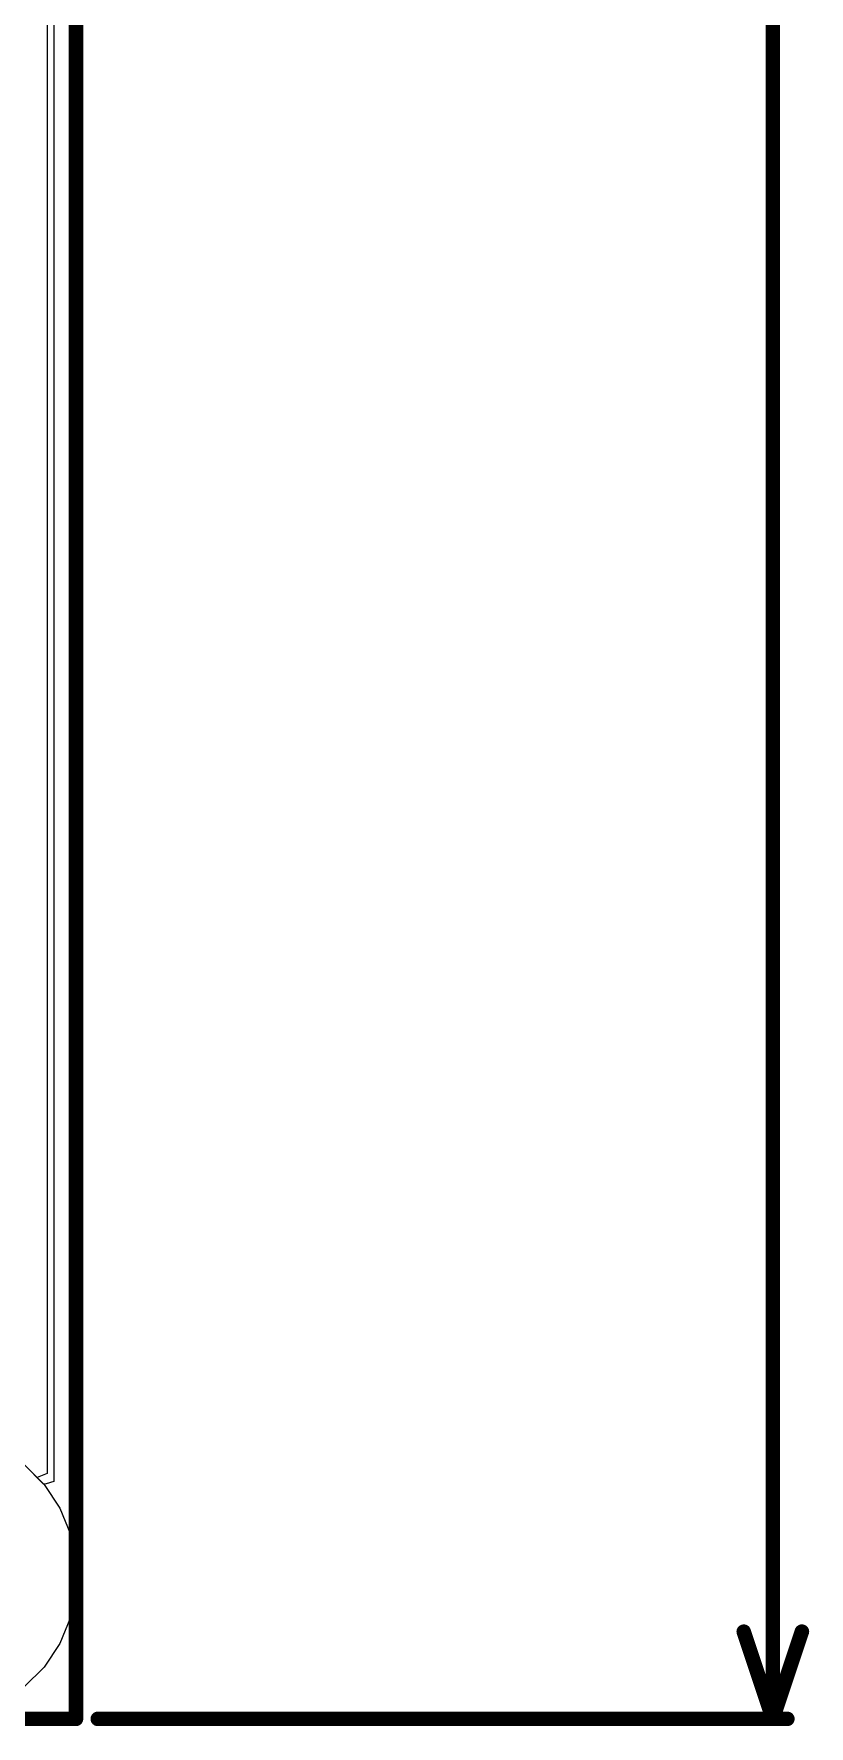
# Model space of a CAD drawing. Header units: inches. Extents: x 0 to 5359, y 0 to 5098.
# Drawn here: x 109.26 to 122.81, y -0.13 to 29.44 of the extents above; entities that cross this region are included whole.
import ezdxf

# ---------------------------------------------------------------- set-up
doc = ezdxf.new("R2010")
doc.units = ezdxf.units.IN
for name, color, linetype in [('Board Outline', 216, 'Continuous'), ('Bottom Layer', 5, 'Continuous'), ('Dimension', 6, 'Continuous'), ('Layer 1', 16, 'Continuous'), ('Layer 2', 76, 'Continuous'), ('Multi-Layer', 9, 'Continuous'), ('Top Layer', 1, 'Continuous')]:
    doc.layers.add(name, color=color, linetype=linetype)

msp = doc.modelspace()

# ---------------------------------------------------------------- linework, layer by layer
at = {"layer": 'Board Outline'}
for points in [[(110, 0, 0.254, 0.254, 0), (110, 120, 0.254, 0.254, 0)], [(0, 0, 0.254, 0.254, 0), (110, 0, 0.254, 0.254, 0)]]:
    msp.add_lwpolyline(points, format="xyseb", dxfattribs=at)
msp.add_lwpolyline([(109.936, 0, 0.127, 0.127, 1), (110.063, 0, 0.127, 0.127, 1)], format="xyseb", close=True, dxfattribs=at)
msp.add_lwpolyline([(109.936, 0, 0.127, 0.127, 1), (110.063, 0, 0.127, 0.127, 1)], format="xyseb", close=True, dxfattribs=at)
at = {"layer": 'Bottom Layer'}
for p, q in [((109.612, 115.855), (109.612, 4.145)), ((109.434, 4.102), (109.094, 4.442)), ((109.612, 4.145), (109.478, 4.105)), ((109.478, 4.105), (109.434, 4.102))]:
    msp.add_line(p, q, dxfattribs=at)
at = {"layer": 'Dimension'}
for points in [[(122.174, 0, 0.254, 0.254, 0), (122.174, 47.304, 0.254, 0.254, 0)], [(121.666, 1.524, 0.254, 0.254, 0), (122.174, 0, 0.254, 0.254, 0)], [(122.174, 0, 0.254, 0.254, 0), (122.682, 1.524, 0.254, 0.254, 0)], [(110.381, 0, 0.254, 0.254, 0), (122.428, 0, 0.254, 0.254, 0)]]:
    msp.add_lwpolyline(points, format="xyseb", dxfattribs=at)
for points in [[(121.603, 1.524, 0.127, 0.127, 1), (121.73, 1.524, 0.127, 0.127, 1)], [(122.618, 1.524, 0.127, 0.127, 1), (122.746, 1.524, 0.127, 0.127, 1)], [(110.317, 0, 0.127, 0.127, 1), (110.444, 0, 0.127, 0.127, 1)], [(122.111, 0, 0.127, 0.127, 1), (122.237, 0, 0.127, 0.127, 1)], [(122.111, 0, 0.127, 0.127, 1), (122.237, 0, 0.127, 0.127, 1)], [(122.111, 0, 0.127, 0.127, 1), (122.237, 0, 0.127, 0.127, 1)], [(122.365, 0, 0.127, 0.127, 1), (122.492, 0, 0.127, 0.127, 1)]]:
    msp.add_lwpolyline(points, format="xyseb", close=True, dxfattribs=at)
at = {"layer": 'Layer 1'}
for p, q in [((109.612, 115.855), (109.612, 4.145)), ((109.434, 4.102), (109.094, 4.442)), ((109.612, 4.145), (109.478, 4.105)), ((109.478, 4.105), (109.434, 4.102))]:
    msp.add_line(p, q, dxfattribs=at)
at = {"layer": 'Layer 2'}
for p, q in [((109.498, 68.292), (109.498, 4.289)), ((109.32, 4.215), (109.094, 4.442)), ((109.498, 4.289), (109.32, 4.215))]:
    msp.add_line(p, q, dxfattribs=at)
at = {"layer": 'Multi-Layer'}
for p, q in [((109.094, 4.442), (109.442, 4.094)), ((109.442, 4.094), (109.715, 3.684)), ((109.715, 3.684), (109.904, 3.229)), ((109.904, 3.229), (110, 2.746)), ((110, 2.746), (110, 2.5)), ((110, 2.5), (110, 2.254)), ((110, 2.254), (109.904, 1.771)), ((109.904, 1.771), (109.715, 1.316)), ((109.715, 1.316), (109.442, 0.906)), ((109.442, 0.906), (109.094, 0.558))]:
    msp.add_line(p, q, dxfattribs=at)
at = {"layer": 'Top Layer'}
for p, q in [((109.612, 115.855), (109.612, 4.145)), ((109.434, 4.102), (109.094, 4.442)), ((109.612, 4.145), (109.478, 4.105)), ((109.478, 4.105), (109.434, 4.102))]:
    msp.add_line(p, q, dxfattribs=at)

doc.saveas('drawing.dxf')
